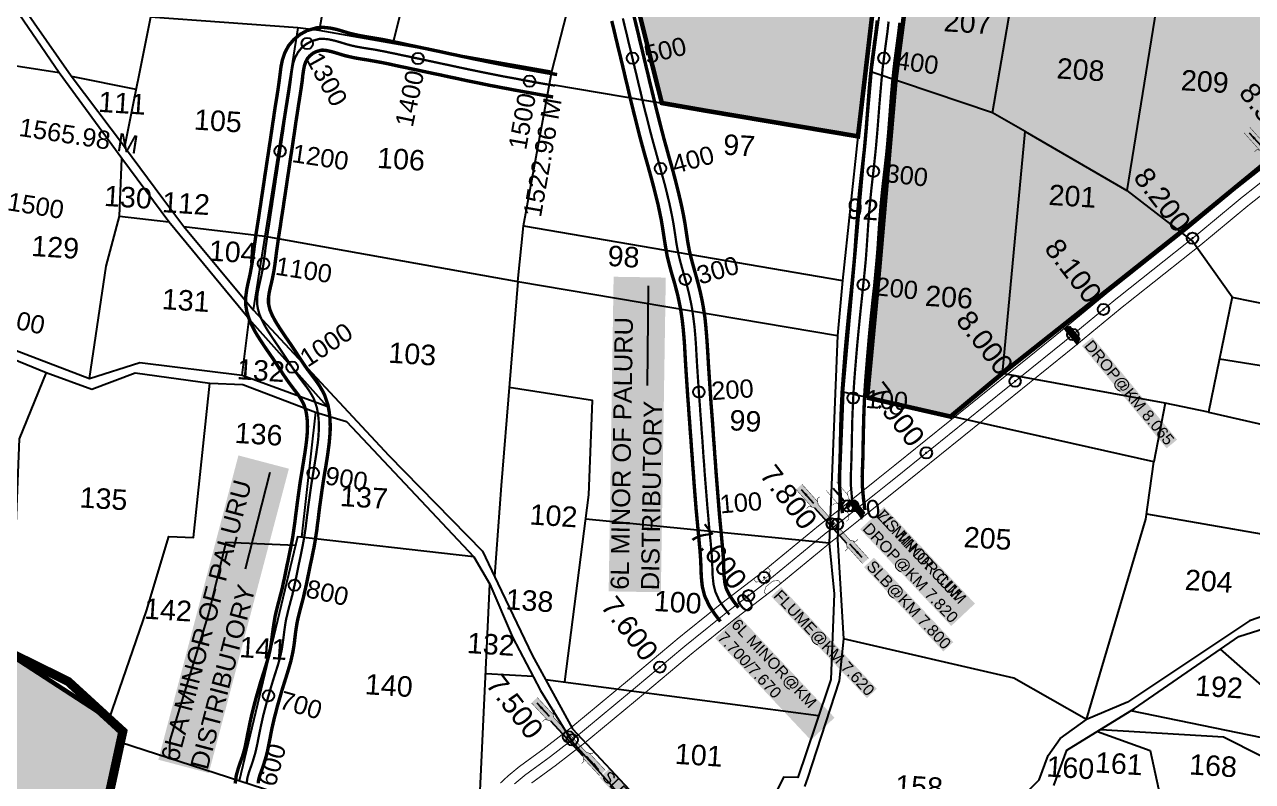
# Model space of a CAD drawing. Header units: inches. Extents: x 201618 to 222325, y 1599056 to 1612709.
# Drawn here: x 204625 to 205704, y 1604549 to 1605214 of the extents above; entities that cross this region are included whole.
import ezdxf
from ezdxf.enums import TextEntityAlignment as Align

# ---------------------------------------------------------------- set-up
doc = ezdxf.new("R2010")
doc.units = ezdxf.units.IN
doc.header["$LTSCALE"] = 15
doc.header["$MEASUREMENT"] = 0
doc.header["$PDMODE"] = 32
doc.header["$PDSIZE"] = 10
doc.linetypes.add('ACAD_ISO02W100', pattern=[15, 12, -3])
doc.linetypes.add('HIDDEN2', pattern=[0.1875, 0.125, -0.0625])
for name, color, linetype in [('CANAL1', 7, 'Continuous'), ('CHANAGE', 1, 'Continuous'), ('CSMark', 72, 'Continuous'), ('PAPER SIZE', 5, 'Continuous'), ('PLOTS', 7, 'Continuous'), ('PLOTS NO', 7, 'Continuous'), ('STRUCTURE', 5, 'Continuous'), ('text2', 7, 'Continuous'), ('VILLAGE BOUNDAY', 5, 'Continuous'), ('WUA-12', 3, 'Continuous')]:
    doc.layers.add(name, color=color, linetype=linetype)
doc.styles.get("Standard").update_dxf_attribs({"font": 'arial.ttf'})
doc.dimstyles.get("Standard").update_dxf_attribs({"dimtxt": 0.18, "dimasz": 0.18, "dimexe": 0.18, "dimexo": 0.0625, "dimgap": 0.09, "dimtad": 0, "dimtih": 1, "dimtoh": 1, "dimdec": 4, "dimzin": 0, "dimdsep": 46, "dimtxsty": 'Standard', "dimcen": 0.09, "dimadec": 0, "dimazin": 0, "dimtfac": 1, "dimtdec": 4, "dimtofl": 0, "dimtmove": 0, "dimatfit": 3, "dimfxl": 1, "dimtolj": 1, "dimtzin": 0, "dimarcsym": 0})

# ---------------------------------------------------------------- blocks, each defined once
blk = doc.blocks.new('DROP')
h = blk.add_hatch()
h.set_pattern_fill('ANSI31', color=1, scale=10, angle=45)
h.set_pattern_definition([(90, (-324.4107, -25.7687), (-1.25, 0), [])])
h.paths.add_polyline_path([(-9.9, -4.3), (-13.8, 4.1), (13.8, 4.1), (10.2, -4.3)])
at = {"layer": 'STRUCTURE', "color": 5, "const_width": 0.49}
blk.add_lwpolyline([(-9.9, -4.3), (-13.8, 4.1), (13.8, 4.1), (10.2, -4.3), (-9.9, -4.3)], dxfattribs=at)
at = {"layer": 'STRUCTURE', "color": 5}
blk.add_circle((0, 0), 1.33, dxfattribs=at)
blk = doc.blocks.new('FLUME')
at = {"layer": 'STRUCTURE'}
for points in [[(-12.6, 11, 0.628, 0.628, 0), (-8.6, 11.2, 0.628, 0.628, 0), (-4.4, 5.4, 0.628, 0.628, 0), (-4, -5.7, 0.628, 0.628, 0), (-7.7, -11.8, 0.628, 0.628, 0), (-11.7, -12, 0, 0, 0)], [(12.6, -11, 0.628, 0.628, 0), (8.6, -11.2, 0.628, 0.628, 0), (4.4, -5.4, 0.628, 0.628, 0), (4, 5.7, 0.628, 0.628, 0), (7.7, 11.8, 0.628, 0.628, 0), (11.7, 12, 0, 0, 0)]]:
    blk.add_lwpolyline(points, format="xyseb", dxfattribs=at)
at = {"layer": 'text2', "color": 2, "linetype": 'Continuous'}
blk.add_circle((0, 0), 1.15, dxfattribs=at)
blk = doc.blocks.new('SLB')
at = {"layer": 'STRUCTURE'}
h = blk.add_hatch(dxfattribs=at)
h.set_pattern_fill('DOTS', color=6, scale=20, angle=320.3722, style=0)
h.set_pattern_definition([(320.372247934, (-159.4327, -72.9564), (1.2786241598, 0.5641323054), [0, -1.25])])
h.paths.add_polyline_path([(769699.5, 1706871.1), (769699.5, 1706861.1), (769729.1, 1706861.1), (769732.1, 1706863.1), (769792.1, 1706863.1), (769795.1, 1706861.1), (769824.7, 1706861.1), (769824.7, 1706871.1), (769795.1, 1706871.1), (769792.1, 1706869.1), (769732.1, 1706869.1), (769729.1, 1706871.1)])
at = {"layer": 'STRUCTURE', "color": 6, "const_width": 0.628}
for points in [[(769726.1, 1706877.1), (769726.1, 1706873.1), (769732.1, 1706869.1), (769792.1, 1706869.1), (769798.1, 1706873.1), (769798.1, 1706877.1)], [(769726.1, 1706855.1), (769726.1, 1706859.1), (769732.1, 1706863.1), (769792.1, 1706863.1), (769798.1, 1706859.1), (769798.1, 1706855.1)]]:
    blk.add_lwpolyline(points, dxfattribs=at)
at = {"layer": 'STRUCTURE', "color": 6, "linetype": 'ACAD_ISO02W100', "ltscale": 0.5, "const_width": 0.5}
for points in [[(769699.5, 1706871.1), (769729.1, 1706871.1)], [(769795.1, 1706871.1), (769824.7, 1706871.1)], [(769699.5, 1706861.1), (769729.1, 1706861.1)], [(769795.1, 1706861.1), (769824.7, 1706861.1)]]:
    blk.add_lwpolyline(points, dxfattribs=at)
at = {"layer": 'STRUCTURE', "color": 6}
blk.add_lwpolyline([(769732.1, 1706863.1), (769792.1, 1706863.1)], dxfattribs=at)
blk.add_lwpolyline([(769732.1, 1706863.1), (769792.1, 1706863.1)], dxfattribs=at)
at = {"layer": 'STRUCTURE', "color": 0}
blk.add_circle((769762.1, 1706866.1), 1.24, dxfattribs=at)
for points in [[(769703.8, 1706866), (769726.7, 1706866)], [(769818.6, 1706865.8), (769795.7, 1706865.8)]]:
    blk.add_leader(points, dimstyle='Standard', override={"dimasz": 10, "dimgap": 0.09, "dimtad": 0}, dxfattribs=at)
blk = doc.blocks.new('OT')
at = {"layer": 'STRUCTURE', "color": 190}
for points, const_width in [([(769775.2, 1706601.8), (769775.2, 1706597.8), (769769.2, 1706593.8), (769761.8, 1706593.8), (769754.4, 1706593.8), (769748.4, 1706597.8), (769748.4, 1706601.8)], 0.5), ([(769751.4, 1706595.8), (769729.4, 1706595.8)], 0.5), ([(769761.8, 1706593.8), (769761.8, 1706581)], 2.5), ([(769751.4, 1706579), (769729.4, 1706579)], 0.5), ([(769748.4, 1706573), (769748.4, 1706577), (769754.4, 1706581), (769761.8, 1706581), (769761.8, 1706581), (769761.8, 1706581), (769769.2, 1706581), (769775.2, 1706577), (769775.2, 1706573)], 0.5)]:
    blk.add_lwpolyline(points, dxfattribs=dict(at, const_width=const_width))
at = {"layer": 'STRUCTURE', "color": 0}
blk.add_circle((769761.8, 1706587.4), 1.87, dxfattribs=at)
blk.add_leader([(769732.6, 1706587.4), (769753.8, 1706587.4)], dimstyle='Standard', override={"dimasz": 10, "dimgap": 0.09, "dimtad": 0}, dxfattribs=at)

msp = doc.modelspace()

# ---------------------------------------------------------------- hatches: boundary and pattern name
at = {"layer": 'PLOTS NO', "true_color": 0xc7c8ca}
h = msp.add_hatch(color=9, dxfattribs=at)
h.dxf.hatch_style = 1
h.paths.add_polyline_path([(204719.4, 1605541.7), (204789.1, 1605682.5), (204812.1, 1605737.4), (204813.4, 1605767.7), (204858.1, 1605870.5), (204894.6, 1605978.6), (204897.7, 1606004.4), (204917.6, 1606042.4), (204980.3, 1606065.8), (205027, 1606116.7), (205054.8, 1606178.2), (205049.1, 1606227.1), (205061.2, 1606311), (205066.1, 1606324.2), (205101.4, 1606344), (205218.7, 1606347.4), (205347.2, 1606357.1), (205372.2, 1606355.1), (205429.1, 1606349.1), (205443.4, 1606192.1), (205426.6, 1606070.7), (205404.8, 1605947.4), (205397.8, 1605816), (205398.4, 1605742.2), (205403.6, 1605728.7), (205398.9, 1605612.4), (205395.2, 1605396.2), (205376.8, 1605279.7), (205357.6, 1605115.7), (205224, 1605138.2), (205185.1, 1605145), (205157.8, 1605253.7), (205134.9, 1605352.6), (205151, 1605393.9), (205174.8, 1605455.8), (204991.9, 1605502.6), (204982.2, 1605468), (204902.9, 1605490.2), (204823.7, 1605512.4)])
at = {"layer": 'PLOTS NO', "true_color": 0x7aafdf}
h = msp.add_hatch(dxfattribs=at)
h.set_pattern_fill('ANSI31', color=143)
h.set_pattern_definition([(45, (0, 0), (-0.088388347648, 0.088388347648), [])])
h.paths.add_polyline_path([(205365.6, 1604886.1), (205376.4, 1605000.9), (205390.6, 1605165.1), (205406.6, 1605288), (205426.1, 1605404.9), (205426.2, 1605419.4), (205429.8, 1605576.6), (205430.7, 1605668.1), (205430.4, 1605807.8), (205434, 1605898.7), (205442.3, 1605967.7), (205463.8, 1606091.4), (205477.8, 1606193.1), (205500.3, 1606347), (205542.3, 1606348.8), (205576.8, 1606348.3), (205583.9, 1606359.4), (205645.4, 1606341.6), (205789.7, 1606314.7), (205920.1, 1606273.1), (205972.7, 1606260.5), (206047.7, 1606256.8), (206002.5, 1606058.7), (206000, 1605996.1), (206080.2, 1605993.6), (206113.9, 1605947.7), (206132.6, 1605935.5), (206123.3, 1605844.7), (206166.6, 1605837), (206160.2, 1605775.3), (206204.7, 1605763.7), (206168.9, 1605555.9), (206167.7, 1605536.9), (206155.6, 1605519.6), (206130, 1605530.8), (206056.1, 1605571.2), (206045.1, 1605552.2), (205884.5, 1605551.6), (205866.1, 1605409.6), (205593.9, 1605445.1), (205585.8, 1605399.9), (205561.5, 1605264.2), (205624.6, 1605257.2), (205736.4, 1605241.9), (205848.1, 1605226.5), (205848.7, 1605199.9), (205739.3, 1605111.7), (205641.6, 1605031.6), (205485.5, 1604908.1), (205438.9, 1604869.4)])
at = {"layer": 'PLOTS NO', "true_color": 0x105689}
h = msp.add_hatch(color=146, dxfattribs=at)
h.dxf.hatch_style = 1
h.paths.add_polyline_path([(204503.2, 1603941.4), (204467, 1603921.1), (204434.1, 1603906.5), (204423.5, 1603931.4), (204398.5, 1604012.8), (204393.4, 1604069.1), (204389.2, 1604130.1), (204386.5, 1604241.3), (204396.7, 1604334.4), (204439.7, 1604509.1), (204473.8, 1604652), (204534.8, 1604789.3), (204615.8, 1604744.8), (204601.7, 1604666.8), (204699.2, 1604603.5), (204711.1, 1604592.6), (204699, 1604537), (204839.4, 1604371.1), (204911.3, 1604330.5), (204952.1, 1604305.1), (204919.2, 1604186.2), (204902.9, 1604140.8), (204792.5, 1604084.9), (204691.4, 1604042.6), (204513.2, 1603945.6)])

# ---------------------------------------------------------------- linework, layer by layer
at = {"layer": 'CANAL1', "color": 200, "linetype": 'ByBlock', "ltscale": 40, "const_width": 3}
for points in [[(205236.6, 1604689.3), (205231.7, 1604695.7), (205226.9, 1604702.9), (205222.7, 1604711.9), (205220.7, 1604719.9), (205219.8, 1604728.5), (205219.4, 1604739.7), (205219.2, 1604743.9), (205218.7, 1604751.2), (205218, 1604758.6), (205217.5, 1604764.1), (205216.6, 1604773.6), (205215.9, 1604781.1), (205215.2, 1604788.6), (205214.6, 1604796.2), (205214, 1604803.7), (205213.4, 1604811.3), (205212.9, 1604818.8), (205212.3, 1604826.4), (205211.8, 1604833.9), (205211.2, 1604841.5), (205210.7, 1604849), (205210.1, 1604856.5), (205209.6, 1604864), (205209, 1604871.6), (205208.5, 1604879.1), (205207.9, 1604886.7), (205207.4, 1604894.2), (205206.9, 1604901.8), (205206.4, 1604909.3), (205206.1, 1604914), (205205.5, 1604924.4), (205205.1, 1604931.9), (205204.6, 1604938.8), (205203.9, 1604946.6), (205203.1, 1604953.8), (205201.8, 1604962.7), (205200.8, 1604968), (205199.3, 1604975.1), (205197.5, 1604982.2), (205196.5, 1604986), (205193.4, 1604996.5), (205191.4, 1605004), (205189.8, 1605010.6), (205188.2, 1605019.6), (205187, 1605027.2), (205185.7, 1605035.7), (205184.7, 1605041.8), (205183.2, 1605049), (205181.7, 1605056.2), (205179.9, 1605063.3), (205178.1, 1605070.5), (205176.2, 1605077.7), (205174.2, 1605085), (205172.2, 1605092.2), (205170.1, 1605099.5), (205167.9, 1605107.5), (205166.1, 1605114.2), (205164.2, 1605121.6), (205162.4, 1605128.9), (205160.5, 1605136.3), (205158.7, 1605143.7), (205156.9, 1605151), (205155.2, 1605158.4), (205153.4, 1605165.7), (205151.7, 1605173.1), (205149.9, 1605180.6), (205148.2, 1605187.7), (205146.4, 1605195), (205144.6, 1605202.4), (205142.9, 1605209.7), (205141.1, 1605217.1)], [(205252.5, 1604701.4), (205248, 1604707.3), (205244.4, 1604712.7), (205241.6, 1604718.6), (205240.5, 1604723.4), (205239.8, 1604729.9), (205239.4, 1604740.5), (205239.2, 1604745.1), (205238.6, 1604752.9), (205237.9, 1604760.5), (205237.4, 1604766), (205236.5, 1604775.4), (205235.8, 1604782.8), (205235.2, 1604790.3), (205234.6, 1604797.8), (205234, 1604805.3), (205233.4, 1604812.8), (205232.8, 1604820.3), (205232.3, 1604827.8), (205231.7, 1604835.4), (205231.2, 1604842.9), (205230.6, 1604850.4), (205230.1, 1604858), (205229.6, 1604865.4), (205229, 1604873.1), (205228.4, 1604880.6), (205227.9, 1604888.1), (205227.4, 1604895.6), (205226.9, 1604903.1), (205226.4, 1604910.6), (205226.1, 1604915.2), (205225.5, 1604925.6), (205225, 1604933.2), (205224.5, 1604940.3), (205223.8, 1604948.6), (205223, 1604956.4), (205221.5, 1604966), (205220.4, 1604972), (205218.7, 1604979.7), (205216.8, 1604987.2), (205215.7, 1604991.3), (205212.7, 1605001.9), (205210.8, 1605009), (205209.4, 1605014.8), (205207.9, 1605022.9), (205206.8, 1605030.2), (205205.5, 1605038.9), (205204.3, 1605045.5), (205202.8, 1605053.1), (205201.1, 1605060.6), (205199.3, 1605068.1), (205197.4, 1605075.6), (205195.5, 1605083), (205193.5, 1605090.3), (205191.4, 1605097.6), (205189.4, 1605104.9), (205187.2, 1605112.8), (205185.5, 1605119.3), (205183.6, 1605126.6), (205181.8, 1605133.8), (205179.9, 1605141.1), (205178.2, 1605148.4), (205176.4, 1605155.7), (205174.6, 1605163), (205172.9, 1605170.4), (205171.1, 1605177.7), (205169.3, 1605185.3), (205167.6, 1605192.4), (205165.8, 1605199.7), (205164.1, 1605207.1), (205162.3, 1605214.4), (205160.5, 1605221.7)], [(205343.9, 1604784.5), (205342.5, 1604795.2), (205341.4, 1604807.8), (205341.3, 1604817.5), (205341.7, 1604828.3), (205341.9, 1604833.6), (205342.2, 1604849.1), (205342.4, 1604858.5), (205342.7, 1604870.4), (205343.3, 1604883.8), (205343.7, 1604891.8), (205344.5, 1604902.4), (205345, 1604909), (205346.1, 1604923.5), (205347, 1604934.1), (205348, 1604944.6), (205349.4, 1604959), (205350.1, 1604965.7), (205351.3, 1604976.2), (205352.4, 1604986.7), (205353.4, 1604997.1), (205354.5, 1605008.6), (205355.2, 1605017.9), (205355.9, 1605028.4), (205356.7, 1605038.9), (205357.5, 1605049.5), (205358.2, 1605058.5), (205359.4, 1605070.8), (205360.6, 1605081.3), (205361.8, 1605091.8), (205363, 1605102.2), (205363.6, 1605108.2), (205364.9, 1605123), (205365.7, 1605133.5), (205366.5, 1605144), (205367.3, 1605154.6), (205368.2, 1605165.2), (205369.3, 1605175.8), (205370.2, 1605183.2), (205372, 1605197), (205373.5, 1605207.9), (205374.6, 1605217.7)], [(205363.8, 1604787.2), (205362.4, 1604797.4), (205361.4, 1604808.8), (205361.3, 1604817.2), (205361.7, 1604827.5), (205361.9, 1604833), (205362.2, 1604848.8), (205362.4, 1604858.1), (205362.7, 1604869.7), (205363.2, 1604882.8), (205363.7, 1604890.5), (205364.4, 1604900.9), (205364.9, 1604907.4), (205366.1, 1604921.9), (205367, 1604932.3), (205367.9, 1604942.8), (205369.3, 1604957), (205370, 1604963.6), (205371.1, 1604974.1), (205372.3, 1604984.6), (205373.3, 1604995.2), (205374.4, 1605006.9), (205375.2, 1605016.4), (205375.9, 1605027), (205376.6, 1605037.5), (205377.4, 1605047.9), (205378.1, 1605056.7), (205379.3, 1605068.7), (205380.5, 1605079.1), (205381.7, 1605089.6), (205382.9, 1605100.1), (205383.5, 1605106.3), (205384.8, 1605121.4), (205385.6, 1605131.9), (205386.4, 1605142.5), (205387.2, 1605152.9), (205388.1, 1605163.3), (205389.2, 1605173.7), (205390, 1605180.7), (205391.8, 1605194.3), (205393.3, 1605205.5), (205394.5, 1605215.5)], [(204809.9, 1604546.9), (204810.9, 1604554.1), (204812.7, 1604560.4), (204814.7, 1604566.2), (204816.1, 1604570), (204817.9, 1604576), (204819, 1604580.6), (204819.9, 1604585.2), (204820.8, 1604589.9), (204821.5, 1604593.3), (204822.8, 1604599.8), (204823.9, 1604604.8), (204825.1, 1604609.8), (204826.4, 1604614.9), (204827.7, 1604620), (204829.1, 1604625), (204830.6, 1604630.1), (204832, 1604635.1), (204833.6, 1604640.1), (204834.4, 1604642.7), (204836.7, 1604649.8), (204838.1, 1604654.5), (204839.4, 1604659.1), (204840.9, 1604665.7), (204841.3, 1604668.1), (204842, 1604672.8), (204842.6, 1604677.8), (204843.3, 1604683), (204844.4, 1604690.1), (204845, 1604693.7), (204846.2, 1604698.9), (204847.5, 1604704), (204848.8, 1604709), (204850.4, 1604715.1), (204851.3, 1604718.5), (204852.3, 1604723.4), (204853.4, 1604728.2), (204854.4, 1604733.2), (204855.6, 1604739.2), (204856.5, 1604743.2), (204857.5, 1604748.2), (204858.5, 1604753.1), (204859.5, 1604757.9), (204860.5, 1604763.3), (204861.1, 1604767.6), (204861.8, 1604772.4), (204862.5, 1604777.4), (204863.1, 1604782.4), (204863.8, 1604787.6), (204864.4, 1604792.5), (204865.1, 1604797.6), (204865.8, 1604802.7), (204866.5, 1604807.8), (204867.2, 1604812.7), (204868.1, 1604818), (204868.9, 1604823), (204869.7, 1604828), (204870.5, 1604833), (204871.2, 1604837.3), (204872, 1604842.8), (204872.6, 1604847.6), (204873.1, 1604852.3), (204873.4, 1604857), (204873.5, 1604860.7), (204873.3, 1604866.2), (204872.8, 1604870.6), (204872.1, 1604874.5), (204870.2, 1604880.3), (204869.4, 1604881.8), (204867.3, 1604885.5), (204864.8, 1604889.2), (204861.8, 1604893.1), (204857.5, 1604898.8), (204855.5, 1604901.6), (204852.5, 1604906), (204849.6, 1604910.4), (204846.9, 1604914.6), (204843.3, 1604920), (204841.4, 1604922.8), (204838.5, 1604927), (204835.6, 1604931.2), (204832.7, 1604935.6), (204829.2, 1604941.1), (204826.9, 1604945), (204824.2, 1604950.3), (204821.9, 1604955.9), (204820.1, 1604961.9), (204819.2, 1604967.5), (204819.2, 1604974.6), (204820, 1604980.6), (204821.1, 1604986.2), (204822.3, 1604991.3), (204823.1, 1604995), (204824.2, 1605000.9), (204825, 1605005.6), (204825.6, 1605010.5), (204826.3, 1605015.5), (204826.7, 1605019.1), (204827.7, 1605025.7), (204828.4, 1605030.8), (204829.2, 1605035.8), (204830, 1605040.9), (204830.5, 1605044), (204831.5, 1605050.9), (204832.3, 1605055.9), (204833, 1605060.9), (204833.8, 1605065.9), (204834.2, 1605068.7), (204835.3, 1605076), (204836, 1605081), (204836.8, 1605086), (204837.9, 1605093.4), (204838.3, 1605096.1), (204839.1, 1605101.1), (204839.8, 1605106.1), (204840.6, 1605111.1), (204841.6, 1605118.1), (204842.1, 1605121.2), (204842.8, 1605126.2), (204843.6, 1605131.3), (204844.3, 1605136.3), (204845.3, 1605142.9), (204845.9, 1605146.4), (204846.7, 1605151.3), (204847.5, 1605156.3), (204848.2, 1605161.2), (204849, 1605167.3), (204849.5, 1605171.3), (204850.2, 1605176.9), (204851.4, 1605182.8), (204853.5, 1605189), (204856.8, 1605195.3), (204861.3, 1605200.6), (204866.8, 1605205.2), (204873.2, 1605208.7), (204882, 1605211.2), (204887.1, 1605211.5), (204893.5, 1605210.9), (204899.5, 1605209.6), (204904.8, 1605208), (204910.9, 1605206.2), (204914.2, 1605205.4), (204918.8, 1605204.4), (204923.6, 1605203.5), (204928.5, 1605202.7), (204934.5, 1605201.7), (204938.7, 1605201), (204943.8, 1605200), (204948.9, 1605198.9), (204953.9, 1605197.9), (204959.4, 1605196.7), (204963.8, 1605195.7), (204968.8, 1605194.7), (204973.8, 1605193.6), (204978.7, 1605192.6), (204983.8, 1605191.5), (204988.7, 1605190.5), (204993.7, 1605189.4), (204998.6, 1605188.3), (205003.6, 1605187.3), (205008.5, 1605186.2), (205013.5, 1605185.2), (205018.5, 1605184.1), (205023.4, 1605183.1), (205028.3, 1605182.1), (205032.6, 1605181.2), (205038.2, 1605180.1), (205043.2, 1605179.1), (205048.1, 1605178.1), (205053.1, 1605177.2), (205058.1, 1605176.3), (205063.1, 1605175.4), (205068, 1605174.5), (205073, 1605173.6), (205078, 1605172.7), (205083, 1605171.8), (205088, 1605170.9), (205093, 1605170)], [(204830.2, 1604547.1), (204830.2, 1604547.5), (204830.5, 1604550), (204831.7, 1604554.3), (204833.6, 1604559.5), (204835.1, 1604563.9), (204837.2, 1604570.8), (204838.5, 1604576.2), (204839.5, 1604581.3), (204840.5, 1604586.2), (204841.1, 1604589.4), (204842.3, 1604595.6), (204843.4, 1604600.3), (204844.5, 1604605.1), (204845.8, 1604609.9), (204847, 1604614.7), (204848.4, 1604619.6), (204849.8, 1604624.4), (204851.2, 1604629.3), (204852.7, 1604634.1), (204853.5, 1604636.6), (204855.8, 1604643.9), (204857.3, 1604648.9), (204858.8, 1604654.1), (204860.5, 1604661.7), (204861.1, 1604664.9), (204861.9, 1604670.2), (204862.5, 1604675.3), (204863.1, 1604680.3), (204864.1, 1604686.7), (204864.6, 1604689.6), (204865.7, 1604694.2), (204866.9, 1604699), (204868.2, 1604703.9), (204869.9, 1604710.3), (204870.7, 1604714), (204871.9, 1604719.1), (204873, 1604724.2), (204874, 1604729.2), (204875.2, 1604735.1), (204876, 1604739.1), (204877.1, 1604744), (204878.1, 1604749.1), (204879.2, 1604754.2), (204880.2, 1604760), (204880.9, 1604764.6), (204881.7, 1604769.7), (204882.3, 1604774.9), (204883, 1604779.9), (204883.6, 1604785.2), (204884.2, 1604790), (204884.9, 1604794.9), (204885.6, 1604799.9), (204886.3, 1604804.9), (204887, 1604809.6), (204887.8, 1604814.8), (204888.6, 1604819.8), (204889.5, 1604824.8), (204890.3, 1604829.9), (204891, 1604834.3), (204891.8, 1604840.1), (204892.5, 1604845.4), (204893, 1604850.7), (204893.4, 1604856.2), (204893.5, 1604860.8), (204893.3, 1604867.6), (204892.6, 1604873.5), (204891.5, 1604879.6), (204888.8, 1604887.7), (204887.2, 1604891.1), (204884.2, 1604896.2), (204881, 1604900.9), (204877.8, 1604905.2), (204873.6, 1604910.7), (204871.9, 1604913.1), (204869.1, 1604917.2), (204866.4, 1604921.3), (204863.6, 1604925.6), (204860, 1604931.1), (204857.9, 1604934.1), (204855, 1604938.3), (204852.2, 1604942.4), (204849.5, 1604946.5), (204846.3, 1604951.5), (204844.5, 1604954.6), (204842.4, 1604958.7), (204840.7, 1604962.6), (204839.7, 1604966.3), (204839.2, 1604969.1), (204839.2, 1604973.4), (204839.7, 1604977.4), (204840.6, 1604981.9), (204841.8, 1604986.9), (204842.7, 1604991), (204844, 1604997.5), (204844.8, 1605002.8), (204845.5, 1605007.9), (204846.1, 1605012.9), (204846.6, 1605016.4), (204847.5, 1605022.8), (204848.2, 1605027.8), (204849, 1605032.8), (204849.8, 1605037.8), (204850.2, 1605040.9), (204851.3, 1605047.9), (204852.1, 1605052.9), (204852.8, 1605058), (204853.6, 1605063), (204854, 1605065.7), (204855.1, 1605073), (204855.8, 1605078), (204856.6, 1605083.1), (204857.7, 1605090.4), (204858.1, 1605093.1), (204858.8, 1605098.1), (204859.6, 1605103.1), (204860.4, 1605108.2), (204861.4, 1605115.2), (204861.9, 1605118.3), (204862.6, 1605123.3), (204863.3, 1605128.3), (204864.1, 1605133.3), (204865.1, 1605139.8), (204865.6, 1605143.2), (204866.4, 1605148.2), (204867.2, 1605153.3), (204868, 1605158.4), (204868.9, 1605164.8), (204869.3, 1605168.8), (204870, 1605173.6), (204870.8, 1605177.7), (204871.9, 1605181.1), (204873.5, 1605184.1), (204875.4, 1605186.3), (204878, 1605188.5), (204880.9, 1605190.1), (204885.4, 1605191.4), (204886.9, 1605191.5), (204890.5, 1605191.1), (204894.5, 1605190.2), (204899.1, 1605188.9), (204905.5, 1605186.9), (204909.6, 1605185.9), (204915, 1605184.7), (204920.2, 1605183.8), (204925.3, 1605183), (204931.1, 1605182), (204935, 1605181.3), (204939.9, 1605180.4), (204944.8, 1605179.4), (204949.7, 1605178.3), (204955.2, 1605177.1), (204959.7, 1605176.2), (204964.6, 1605175.1), (204969.6, 1605174.1), (204974.6, 1605173), (204979.7, 1605171.9), (204984.5, 1605170.9), (204989.5, 1605169.9), (204994.4, 1605168.8), (204999.4, 1605167.7), (205004.4, 1605166.7), (205009.3, 1605165.6), (205014.3, 1605164.5), (205019.3, 1605163.5), (205024.3, 1605162.5), (205028.7, 1605161.6), (205034.4, 1605160.4), (205039.4, 1605159.5), (205044.4, 1605158.5), (205049.4, 1605157.6), (205054.4, 1605156.6), (205059.5, 1605155.7), (205064.5, 1605154.8), (205069.5, 1605153.9), (205074.5, 1605153), (205079.5, 1605152.1), (205084.5, 1605151.2), (205089.5, 1605150.3)]]:
    msp.add_lwpolyline(points, dxfattribs=at)
at = {"layer": 'CANAL1', "color": 1, "linetype": 'HIDDEN2', "ltscale": 40, "const_width": 2}
for points in [[(205244.5, 1604695.3), (205239.8, 1604701.5), (205235.6, 1604707.8), (205232.2, 1604715.3), (205230.6, 1604721.7), (205229.8, 1604729.2), (205229.4, 1604740.1), (205229.2, 1604744.5), (205228.6, 1604752), (205228, 1604759.5), (205227.4, 1604765), (205226.5, 1604774.5), (205225.9, 1604782), (205225.2, 1604789.5), (205224.6, 1604797), (205224, 1604804.5), (205223.4, 1604812), (205222.8, 1604819.6), (205222.3, 1604827.1), (205221.7, 1604834.6), (205221.2, 1604842.2), (205220.7, 1604849.7), (205220.1, 1604857.3), (205219.6, 1604864.7), (205219, 1604872.3), (205218.5, 1604879.9), (205217.9, 1604887.4), (205217.4, 1604894.9), (205216.9, 1604902.4), (205216.4, 1604910), (205216.1, 1604914.6), (205215.5, 1604925), (205215.1, 1604932.6), (205214.6, 1604939.5), (205213.9, 1604947.6), (205213, 1604955.1), (205211.7, 1604964.3), (205210.6, 1604970), (205209, 1604977.4), (205207.2, 1604984.7), (205206.1, 1604988.6), (205203.1, 1604999.2), (205201.1, 1605006.5), (205199.6, 1605012.7), (205198, 1605021.3), (205196.9, 1605028.7), (205195.6, 1605037.3), (205194.5, 1605043.6), (205193, 1605051), (205191.4, 1605058.4), (205189.6, 1605065.7), (205187.8, 1605073), (205185.8, 1605080.3), (205183.8, 1605087.6), (205181.8, 1605094.9), (205179.8, 1605102.2), (205177.6, 1605110.1), (205175.8, 1605116.8), (205173.9, 1605124.1), (205172.1, 1605131.4), (205170.2, 1605138.7), (205168.4, 1605146), (205166.7, 1605153.4), (205164.9, 1605160.7), (205163.2, 1605168), (205161.4, 1605175.4), (205159.6, 1605183), (205157.9, 1605190.1), (205156.1, 1605197.4), (205154.4, 1605204.7), (205152.6, 1605212.1), (205150.8, 1605219.4)], [(205353.8, 1604785.8), (205352.4, 1604796.3), (205351.4, 1604808.3), (205351.3, 1604817.3), (205351.7, 1604827.9), (205351.9, 1604833.3), (205352.2, 1604849), (205352.4, 1604858.3), (205352.7, 1604870.1), (205353.3, 1604883.3), (205353.7, 1604891.1), (205354.4, 1604901.7), (205354.9, 1604908.2), (205356.1, 1604922.7), (205357, 1604933.2), (205358, 1604943.7), (205359.4, 1604958), (205360.1, 1604964.7), (205361.2, 1604975.2), (205362.3, 1604985.7), (205363.4, 1604996.2), (205364.5, 1605007.7), (205365.2, 1605017.2), (205365.9, 1605027.7), (205366.6, 1605038.2), (205367.4, 1605048.7), (205368.2, 1605057.6), (205369.4, 1605069.7), (205370.6, 1605080.2), (205371.8, 1605090.7), (205372.9, 1605101.2), (205373.5, 1605107.3), (205374.8, 1605122.2), (205375.6, 1605132.7), (205376.4, 1605143.2), (205377.3, 1605153.7), (205378.2, 1605164.3), (205379.2, 1605174.7), (205380.1, 1605181.9), (205381.9, 1605195.7), (205383.4, 1605206.7), (205384.5, 1605216.6)]]:
    msp.add_lwpolyline(points, dxfattribs=at)
at = {"layer": 'CANAL1', "color": 1, "linetype": 'HIDDEN2', "ltscale": 25, "const_width": 2}
msp.add_lwpolyline([(204820, 1604547.2), (204820.7, 1604552.1), (204822.2, 1604557.3), (204824.2, 1604562.8), (204825.6, 1604567), (204827.5, 1604573.4), (204828.7, 1604578.4), (204829.7, 1604583.2), (204830.6, 1604588), (204831.3, 1604591.3), (204832.6, 1604597.7), (204833.7, 1604602.6), (204834.8, 1604607.5), (204836.1, 1604612.4), (204837.4, 1604617.4), (204838.7, 1604622.3), (204840.2, 1604627.2), (204841.6, 1604632.2), (204843.1, 1604637.1), (204843.9, 1604639.7), (204846.2, 1604646.9), (204847.7, 1604651.7), (204849.1, 1604656.6), (204850.7, 1604663.7), (204851.2, 1604666.5), (204851.9, 1604671.5), (204852.6, 1604676.6), (204853.2, 1604681.6), (204854.2, 1604688.4), (204854.8, 1604691.6), (204856, 1604696.6), (204857.2, 1604701.5), (204858.5, 1604706.4), (204860.2, 1604712.7), (204861, 1604716.3), (204862.1, 1604721.2), (204863.2, 1604726.2), (204864.2, 1604731.2), (204865.4, 1604737.1), (204866.2, 1604741.1), (204867.3, 1604746.1), (204868.3, 1604751.1), (204869.3, 1604756.1), (204870.3, 1604761.6), (204871, 1604766.1), (204871.8, 1604771.1), (204872.4, 1604776.1), (204873, 1604781.2), (204873.7, 1604786.4), (204874.3, 1604791.3), (204875, 1604796.3), (204875.7, 1604801.3), (204876.4, 1604806.3), (204877.1, 1604811.2), (204878, 1604816.4), (204878.8, 1604821.4), (204879.6, 1604826.4), (204880.4, 1604831.4), (204881.1, 1604835.8), (204881.9, 1604841.5), (204882.6, 1604846.5), (204883.1, 1604851.5), (204883.4, 1604856.6), (204883.5, 1604860.7), (204883.3, 1604866.9), (204882.7, 1604872), (204881.8, 1604877.1), (204879.5, 1604884), (204878.3, 1604886.5), (204875.8, 1604890.9), (204872.9, 1604895.1), (204869.8, 1604899.2), (204865.6, 1604904.8), (204863.7, 1604907.4), (204860.8, 1604911.6), (204858, 1604915.8), (204855.2, 1604920.1), (204851.6, 1604925.5), (204849.6, 1604928.5), (204846.8, 1604932.6), (204843.9, 1604936.8), (204841.1, 1604941), (204837.7, 1604946.3), (204835.7, 1604949.8), (204833.3, 1604954.5), (204831.3, 1604959.2), (204829.9, 1604964.1), (204829.2, 1604968.3), (204829.2, 1604974), (204829.8, 1604979), (204830.9, 1604984), (204832, 1604989.1), (204832.9, 1604993), (204834.1, 1604999.2), (204834.9, 1605004.2), (204835.5, 1605009.2), (204836.2, 1605014.2), (204836.6, 1605017.7), (204837.6, 1605024.3), (204838.3, 1605029.3), (204839.1, 1605034.3), (204839.9, 1605039.3), (204840.4, 1605042.5), (204841.4, 1605049.4), (204842.2, 1605054.4), (204842.9, 1605059.4), (204843.7, 1605064.5), (204844.1, 1605067.2), (204845.2, 1605074.5), (204845.9, 1605079.5), (204846.7, 1605084.5), (204847.8, 1605091.9), (204848.2, 1605094.6), (204849, 1605099.6), (204849.7, 1605104.6), (204850.5, 1605109.7), (204851.5, 1605116.6), (204852, 1605119.7), (204852.7, 1605124.7), (204853.4, 1605129.8), (204854.2, 1605134.8), (204855.2, 1605141.3), (204855.8, 1605144.8), (204856.6, 1605149.8), (204857.4, 1605154.8), (204858.1, 1605159.8), (204858.9, 1605166.1), (204859.4, 1605170.1), (204860.1, 1605175.2), (204861.1, 1605180.3), (204862.7, 1605185.1), (204865.2, 1605189.7), (204868.3, 1605193.5), (204872.4, 1605196.8), (204877.1, 1605199.4), (204883.7, 1605201.3), (204887, 1605201.5), (204892, 1605201), (204897, 1605199.9), (204902, 1605198.5), (204908.2, 1605196.6), (204911.9, 1605195.6), (204916.9, 1605194.5), (204921.9, 1605193.6), (204926.9, 1605192.8), (204932.8, 1605191.9), (204936.9, 1605191.1), (204941.8, 1605190.2), (204946.8, 1605189.1), (204951.8, 1605188.1), (204957.3, 1605186.9), (204961.8, 1605186), (204966.7, 1605184.9), (204971.7, 1605183.9), (204976.7, 1605182.8), (204981.8, 1605181.7), (204986.6, 1605180.7), (204991.6, 1605179.6), (204996.5, 1605178.6), (205001.5, 1605177.5), (205006.5, 1605176.4), (205011.4, 1605175.4), (205016.4, 1605174.3), (205021.4, 1605173.3), (205026.3, 1605172.3), (205030.7, 1605171.4), (205036.3, 1605170.3), (205041.3, 1605169.3), (205046.3, 1605168.3), (205051.3, 1605167.4), (205056.3, 1605166.5), (205061.3, 1605165.5), (205066.3, 1605164.6), (205071.3, 1605163.7), (205076.3, 1605162.8), (205081.3, 1605161.9), (205086.3, 1605161.1), (205091.3, 1605160.2)], dxfattribs=at)
at = {"layer": 'CANAL1', "color": 200, "const_width": 1}
for points in [[(205043.1, 1604547.2), (205049.6, 1604553.3), (205059.5, 1604561.5), (205080.9, 1604577.1), (205105.8, 1604596.4), (205154.9, 1604637.1), (205200, 1604674.9), (205237.9, 1604705.4), (205271, 1604730.7), (205323.3, 1604773.7), (205337.4, 1604784.6), (205389.9, 1604826.6), (205462, 1604884.7), (205533.9, 1604942.7), (205577.7, 1604978.8), (205648, 1605034.6), (205689.2, 1605068.7), (205726.9, 1605098.4)], [(205070.6, 1604547.3), (205091.7, 1604562.7), (205117.1, 1604582.4), (205166.5, 1604623.3), (205211.4, 1604661), (205249, 1604691.2), (205282.2, 1604716.6), (205334.5, 1604759.6), (205348.5, 1604770.4), (205401.2, 1604812.6), (205473.3, 1604870.7), (205545.3, 1604928.8), (205589, 1604964.8), (205659.4, 1605020.6), (205700.5, 1605054.7), (205738.1, 1605084.3)]]:
    msp.add_lwpolyline(points, dxfattribs=at)
at = {"layer": 'CANAL1', "color": 1, "linetype": 'HIDDEN2', "ltscale": 4, "const_width": 1}
msp.add_lwpolyline([(205055.5, 1604546.5), (205065, 1604554.4), (205086.3, 1604569.9), (205111.5, 1604589.4), (205160.7, 1604630.2), (205205.7, 1604667.9), (205243.5, 1604698.3), (205276.6, 1604723.6), (205328.9, 1604766.6), (205342.9, 1604777.5), (205395.6, 1604819.6), (205467.6, 1604877.7), (205539.6, 1604935.7), (205583.4, 1604971.8), (205653.7, 1605027.6), (205694.8, 1605061.7), (205732.5, 1605091.4)], dxfattribs=at)
at = {"layer": 'CHANAGE'}
for p in [(204873.3, 1605197.3), (204970.7, 1605184.1), (205159.3, 1605184.4), (205380.4, 1605184.4), (205068.7, 1605164.2), (204849.4, 1605102.7), (205183.9, 1605087.5), (205371.1, 1605084.9), (204834.8, 1605003.8), (205205.7, 1604990), (205362.3, 1604985.3), (204860, 1604912.8), (205217.7, 1604891), (205353.4, 1604885.7), (204878.5, 1604819.7), (204862.1, 1604721.1), (204839.2, 1604624)]:
    msp.add_point(p, dxfattribs=at)
at = {"layer": 'PLOTS'}
for points in [[(205344.8, 1604890.8), (205370, 1605174.1), (205385.6, 1605291.2), (205401.9, 1605379.2), (205406.6, 1605495.5), (205407, 1605506.6), (205406.2, 1605530.8), (205409.6, 1605670.3), (205410.5, 1605739.8), (205407.4, 1605756.1), (205409.6, 1605810.7), (205412.7, 1605886.7), (205419.4, 1605968.5), (205439, 1606104), (205453, 1606195.8), (205447, 1606220.2), (205437.6, 1606348.2)], [(205058.6, 1604988.2), (205063.4, 1605037), (205088.3, 1605172.7), (205132.5, 1605345.1), (205175.2, 1605456.3), (205208, 1605642.4), (205238.2, 1605767.1), (205071.7, 1605787.8)], [(205403.6, 1605728.7), (205398.9, 1605612.4), (205396.9, 1605509.4), (205399.3, 1605498.6), (205395.2, 1605396.2), (205386.7, 1605339.8), (205376, 1605274.5), (205357.6, 1605115.7), (205343.9, 1604989.1), (205339.5, 1604940.6), (205332.2, 1604758.1), (205336.7, 1604713.6), (205333.7, 1604638.3), (205319.9, 1604597.3), (205304.6, 1604552), (205292, 1604552.5), (205242.7, 1604452.7), (205241.8, 1604441.7)], [(204523.6, 1605415.8), (204541.9, 1605456.9), (204608.7, 1605523.9), (204719.4, 1605541.7), (204823.7, 1605512.4), (204757.8, 1605360.4), (204735.4, 1605220.5), (204712.6, 1605106.5), (204665.8, 1605168.6), (204580.7, 1605290.2), (204568.4, 1605313.3), (204545.9, 1605355.6), (204527, 1605423.5)], [(204933, 1605481.8), (204883.9, 1605208.7), (204865, 1605211.2), (204735.4, 1605220.5)], [(205597.5, 1605464.8), (205561.5, 1605264.2), (205624.6, 1605257.2), (205593.9, 1605068.2), (205652.1, 1605023.3), (205686.7, 1604974.5), (205665.7, 1604873.4), (205627.6, 1604881.3), (205617.8, 1604829.6)], [(204655, 1605171.4), (204576.8, 1605285.7), (204539.6, 1605349), (204523.6, 1605415.8), (204496.4, 1605338.6), (204500.5, 1605279.7)], [(204920.2, 1605410.4), (204997.6, 1605394.7), (204948.5, 1605197.3)], [(205475.9, 1605136.5), (205499.7, 1605274.8), (205561.5, 1605264.2)], [(205739.5, 1605241.4), (205738.4, 1604963.5), (205686.6, 1604974.2)], [(204865, 1605211.2), (204825.6, 1604963.1)], [(205088.3, 1605172.7), (204883.9, 1605208.7)], [(204447.7, 1604992.2), (204681.7, 1604902.8), (204696.4, 1605001.7), (204708.2, 1605045.6), (204710.2, 1605096.2), (204655, 1605171.4), (204565.9, 1605185.2)], [(205504.6, 1605119.9), (205475.9, 1605136.5), (205369.8, 1605172)], [(204665.8, 1605168.6), (204722.7, 1605157.1)], [(205357.6, 1605115.7), (205090.5, 1605160.7)], [(205627.6, 1604881.3), (205484.6, 1604907.2), (205504.6, 1605119.9), (205593.9, 1605068.2)], [(204681.7, 1604902.8), (204726.1, 1604916.8), (204816.1, 1604905.7), (204822.2, 1604954.9), (204751.6, 1605040.6), (204710.2, 1605096.2)], [(204712.6, 1605106.5), (204746.4, 1605061.1), (204764.7, 1605036.4), (204825.6, 1604963.1), (204945, 1604835.2), (205027.5, 1604751), (205041, 1604722.8), (205071.2, 1604659.8), (205106.6, 1604595), (205168.9, 1604528)], [(204708.2, 1605045.6), (204751.6, 1605040.6)], [(204764.7, 1605036.4), (204835.9, 1605027.9)], [(205063.4, 1605037), (205343.9, 1604989.1)], [(204835.9, 1605027.9), (205058.6, 1604988.2), (205043.7, 1604808.9), (205037.9, 1604729.2)], [(204342.6, 1605014.3), (204445.1, 1604982.7), (204529.7, 1604954.7), (204643.8, 1604908), (204620, 1604849.9), (204615.8, 1604744.8)], [(205058.6, 1604988.2), (205339.5, 1604940.6)], [(204816.1, 1604905.7), (204890.6, 1604878.6), (204822.2, 1604954.9)], [(205675.4, 1604920.1), (205870, 1604889.2)], [(204643.8, 1604908), (204684, 1604893.5), (204722, 1604907.8), (204787.7, 1604898.7), (204816.6, 1604897.5), (204880.6, 1604873.2), (204907.9, 1604865.2), (205019.9, 1604746.2), (205033.9, 1604722), (205053.9, 1604675.6), (205078.5, 1604628.7), (205106, 1604584.1), (205163.5, 1604519.8), (205202, 1604465.8), (205224.6, 1604438.5), (205194.9, 1604273.8)], [(204699.2, 1604603.5), (204731.8, 1604698.6), (204751.5, 1604764), (204773.3, 1604763.1), (204787.7, 1604898.7)], [(205099.7, 1604636.1), (205121, 1604800.5), (205124, 1604883.5), (205050.8, 1604894.9)], [(205558.6, 1604603.1), (205610.7, 1604779.1), (205617.8, 1604829.6), (205344.8, 1604890.8), (205339.6, 1604761.4), (205345, 1604674)], [(204880.6, 1604873.2), (204868.1, 1604763.4)], [(205665.7, 1604873.4), (205861.2, 1604828.6)], [(205529.7, 1604545), (205541.3, 1604576.1), (205600.9, 1604612.7), (205676.4, 1604664.9), (205692.6, 1604676.1), (205761, 1604697.9), (205857.7, 1604743.1), (205890.5, 1604758.4), (205990.4, 1604788.7), (206014.5, 1604798.4), (206080.1, 1604795.8), (206117.4, 1604800.5), (206121.2, 1604770.9), (206019.9, 1604777.8), (206013, 1604745.2), (205961.2, 1604730.8), (205880.9, 1604713.2), (205801, 1604671.3), (205780, 1604651.9), (205725, 1604622.1), (205676.4, 1604664.9)], [(205611.4, 1604784), (205769.2, 1604756.3), (205761.1, 1604710.3), (205701.9, 1604689.8), (205594.6, 1604618.3), (205558.6, 1604603.1)], [(205332.2, 1604758.1), (205118.3, 1604779.3)], [(205019.9, 1604746.2), (204864.7, 1604763.8), (204813.3, 1604549.1)], [(204862.9, 1604756.2), (204801.7, 1604758.7), (204786.7, 1604697.1), (204752.5, 1604585.1), (204752, 1604568.9)], [(204950.7, 1604504.7), (205022.8, 1604484.1), (205033.9, 1604722)], [(205433.7, 1604467.5), (205516.9, 1604550.1), (205524.9, 1604571.5), (205535.3, 1604586.5), (205558.6, 1604603.1), (205494.6, 1604639.4), (205345, 1604674), (205341.1, 1604637), (205313.2, 1604551.6), (205310.5, 1604544.3)], [(205030.2, 1604643.6), (205072, 1604641.1)], [(205082.9, 1604638.4), (205323, 1604606.5)], [(205725, 1604622.1), (205713, 1604586.9), (205597.5, 1604610.6)], [(205568.3, 1604592.7), (205614.6, 1604575.8), (205624.8, 1604528.8)], [(205571.1, 1604594.4), (205679.1, 1604587.8), (205777.7, 1604538.1), (205752.6, 1604506.4)], [(204909.3, 1604392), (204950.7, 1604504.7), (204709, 1604582.8)]]:
    msp.add_lwpolyline(points, dxfattribs=at)
at = {"layer": 'text2', "color": 2, "linetype": 'Continuous'}
for p in [(205651.8, 1605026.1), (205573.4, 1604963.6), (205495.7, 1604900.4), (205417.7, 1604837.5), (205339.5, 1604774.8), (205261.4, 1604712), (205183.4, 1604649.2), (205106.2, 1604585.3)]:
    msp.add_point(p, dxfattribs=at)
at = {"layer": 'text2', "color": 3}
for p in [(205546.5, 1604941.5), (205349, 1604791, 164), (205353, 1604791, 165), (205335, 1604775, 163), (205275, 1604728, 162), (205103, 1604588, 161)]:
    msp.add_point(p, dxfattribs=at)
at = {"layer": 'VILLAGE BOUNDAY', "linetype": 'ACAD_ISO02W100', "ltscale": 0.2, "const_width": 8}
msp.add_lwpolyline([(205847.6, 1604318.3), (205669.2, 1604393.9), (205601.8, 1604243.6), (205518.9, 1604273.2), (205194.9, 1604273.8), (205070.7, 1604275.9), (204987.3, 1604285.9), (204835.2, 1604375.1), (204699, 1604537), (204711.1, 1604592.6), (204663, 1604636.6), (204601.7, 1604666.8)], dxfattribs=at)
at = {"layer": 'WUA-12', "color": 15, "const_width": 4}
for points in [[(205365.6, 1604886.1), (205376.4, 1605000.9), (205390.6, 1605165.1), (205406.6, 1605288), (205426.1, 1605404.9), (205426.2, 1605419.4), (205429.8, 1605576.6), (205430.7, 1605668.1), (205430.4, 1605807.8), (205434, 1605898.7), (205442.3, 1605967.7), (205463.8, 1606091.4), (205477.8, 1606193.1), (205500.3, 1606347), (205542.3, 1606348.8), (205576.8, 1606348.3), (205583.9, 1606359.4), (205645.4, 1606341.6), (205789.7, 1606314.7)], [(205403.6, 1605728.7), (205398.9, 1605612.4), (205395.2, 1605396.2), (205376.8, 1605279.7), (205357.6, 1605115.7), (205224, 1605138.2), (205185.1, 1605145), (205157.8, 1605253.7), (205134.9, 1605352.6), (205151, 1605393.9), (205174.8, 1605455.8), (204991.9, 1605502.6), (204982.2, 1605468), (204902.9, 1605490.2), (204823.7, 1605512.4), (204719.4, 1605541.7)], [(205739.3, 1605111.7), (205641.6, 1605031.6), (205485.5, 1604908.1), (205438.9, 1604869.4), (205365.6, 1604886.1)], [(204601.7, 1604666.8), (204699.2, 1604603.5), (204711.1, 1604592.6), (204699, 1604537), (204839.4, 1604371.1), (204911.3, 1604330.5), (204952.1, 1604305.1), (204919.2, 1604186.2), (204902.9, 1604140.8), (204792.5, 1604084.9), (204691.4, 1604042.6), (204513.2, 1603945.6)]]:
    msp.add_lwpolyline(points, dxfattribs=at)
at = {"layer": 'WUA-12', "const_width": 3}
for points in [[(205365.6, 1604886.1), (205376.4, 1605000.9), (205390.6, 1605165.1), (205406.6, 1605288), (205426.1, 1605404.9), (205426.2, 1605419.4), (205429.8, 1605576.6), (205430.7, 1605668.1), (205430.4, 1605807.8), (205434, 1605898.7), (205442.3, 1605967.7), (205463.8, 1606091.4), (205477.8, 1606193.1), (205500.3, 1606347), (205542.3, 1606348.8), (205576.8, 1606348.3), (205583.9, 1606359.4), (205645.4, 1606341.6), (205789.7, 1606314.7)], [(205403.6, 1605728.7), (205398.9, 1605612.4), (205395.2, 1605396.2), (205376.8, 1605279.7), (205357.6, 1605115.7), (205224, 1605138.2), (205185.1, 1605145), (205157.8, 1605253.7), (205134.9, 1605352.6), (205151, 1605393.9), (205174.8, 1605455.8), (204991.9, 1605502.6), (204982.2, 1605468), (204902.9, 1605490.2), (204823.7, 1605512.4), (204719.4, 1605541.7)], [(205739.3, 1605111.7), (205641.6, 1605031.6), (205485.5, 1604908.1), (205438.9, 1604869.4), (205365.6, 1604886.1)], [(204601.7, 1604666.8), (204699.2, 1604603.5), (204711.1, 1604592.6), (204699, 1604537), (204839.4, 1604371.1), (204911.3, 1604330.5), (204952.1, 1604305.1), (204919.2, 1604186.2), (204902.9, 1604140.8), (204792.5, 1604084.9), (204691.4, 1604042.6), (204513.2, 1603945.6)]]:
    msp.add_lwpolyline(points, dxfattribs=at)

# ---------------------------------------------------------------- block references
at = {"xscale": 0.6999999999999997, "yscale": 0.6999999999999997, "zscale": 0.6999999999999997, "rotation": 129.2872035027297}
for p in [(205546.5, 1604941.5), (205357.1, 1604788.6)]:
    msp.add_blockref('DROP', p, dxfattribs=at)
at = {"layer": 'STRUCTURE', "color": 0}
for name, p, xscale, yscale, zscale, rotation in [('SLB', (-1043304.9, 1207825.4), 0.6999999999999996, 0.6999999999999996, 0.6999999999999996, 311.9180112118015), ('SLB', (-1043698.8, 1207511.8, 163), 0.6999999999999996, 0.6999999999999996, 0.6999999999999996, 311.9180112118015), ('OT', (-1051472.9, 1233528.6, 164), 0.6999999999999998, 0.6999999999999998, 0.6999999999999998, 310.7349339466383), ('SLB', (-1035745.1, 1182451.1, 161), 0.7, 0.7, 0.7, 313.0627349041495)]:
    msp.add_blockref(name, p, dxfattribs=dict(at, xscale=xscale, yscale=yscale, zscale=zscale, rotation=rotation))
at = {"layer": 'text2', "color": 2, "linetype": 'Continuous', "xscale": 0.7, "yscale": 0.7, "zscale": 0.7, "rotation": 306.9933962011701}
msp.add_blockref('FLUME', (205277.8, 1604724.6), dxfattribs=at)

# ---------------------------------------------------------------- texts
at = {"layer": 'CHANAGE'}
for s, rotation, p in [('500', 13.5129, (205169.9, 1605187)), ('1300', 298.7854, (204878.6, 1605187.7)), ('400', 352.3072, (205391.3, 1605182.9)), ('1565.98 M', 351.3061, (204620.2, 1605124.1)), ('1200', 351.4231, (204860.3, 1605101.1)), ('400', 15.3572, (205194.5, 1605090.4)), ('300', 353.4814, (205382, 1605083.6)), ('1500', 350.8811, (204610, 1605058.8)), ('300', 15.9798, (205216.3, 1604993)), ('1100', 351.2275, (204845.7, 1605002.1)), ('200', 353.8808, (205373.2, 1604984.1)), ('1400', 347.901, (204593.6, 1604959.6)), ('1000', 33.401, (204869.2, 1604918.9)), ('200', 4.0479, (205228.6, 1604891.8)), ('100', 356.6165, (205364.4, 1604885)), ('900', 350.739, (204889.4, 1604817.9)), ('100', 4.7146, (205236, 1604792.2)), ('0', 7.7748, (205364.7, 1604787.3)), ('800', 347.3602, (204872.8, 1604718.7)), ('0', 37.3781, (205253.3, 1604702)), ('700', 343.9998, (204849.8, 1604620.9)), ('600', 74.6451, (204837.4, 1604545.3))]:
    msp.add_text(s, height=16, rotation=rotation, dxfattribs=at).set_placement(p, align=Align.MIDDLE_LEFT)
for s, rotation, p in [('1400', 78.0951, (204968.4, 1605173.3)), ('1500', 79.7836, (205066.7, 1605153.4)), ('1522.96 M', 79.9671, (205089.3, 1605149.3))]:
    msp.add_text(s, height=16, rotation=rotation, dxfattribs=at).set_placement(p, align=Align.MIDDLE_RIGHT)
at = {"layer": 'CSMark', "color": 1}
for s, p in [('8.300', (205698.8, 1605159.4)), ('8.200', (205606.1, 1605084.9)), ('8.100', (205527.8, 1605022.4)), ('8.000', (205450, 1604959.2)), ('7.900', (205372, 1604896.3)), ('7.800', (205277.5, 1604823.5)), ('7.600', (205215.7, 1604770.9)), ('7.600', (205137.7, 1604708)), ('7.500', (205036.7, 1604639.3))]:
    msp.add_text(s, height=18, rotation=307.715, dxfattribs=at).set_placement(p, align=Align.MIDDLE_LEFT)
at = {"layer": 'PLOTS NO'}
for s, p in [('207', (205432.6, 1605208.1)), ('208', (205531.9, 1605166.7)), ('209', (205641.1, 1605156.3)), ('111', (204689.1, 1605137.3)), ('105', (204773.3, 1605121.7)), ('97', (205238.6, 1605099.7)), ('106', (204934.3, 1605088)), ('130', (204694.2, 1605054.6)), ('112', (204745.2, 1605049.1)), ('201', (205524.8, 1605055.5)), ('92', (205347.4, 1605043.5)), ('129', (204630.2, 1605010.6)), ('104', (204786.3, 1605006.5)), ('98', (205137, 1605001.9)), ('131', (204745, 1604963.9)), ('206', (205416.2, 1604966.8)), ('103', (204944.2, 1604916.8)), ('132', (204811.1, 1604902.3)), ('99', (205244.1, 1604857.5)), ('136', (204809.1, 1604846.3)), ('135', (204672.7, 1604789.6)), ('137', (204901.7, 1604790.8)), ('102', (205068.4, 1604774.6)), ('205', (205450.2, 1604754.7)), ('204', (205644.6, 1604717.1)), ('142', (204729.4, 1604691.8)), ('138', (205047.3, 1604700)), ('100', (205177.6, 1604698.6)), ('141', (204813.2, 1604658)), ('132', (205013.3, 1604661.6)), ('140', (204923.6, 1604625.4)), ('192', (205653.6, 1604624.2)), ('101', (205196.1, 1604564.2)), ('160', (205522.9, 1604553.1)), ('161', (205565.6, 1604556.7)), ('168', (205648.4, 1604554.9)), ('158', (205389.8, 1604536.5))]:
    msp.add_text(s, height=18, rotation=356.3896, dxfattribs=at).set_placement(p)
at = {"layer": 'STRUCTURE', "color": 5, "attachment_point": 1, "bg_fill": 1, "box_fill_scale": 1.1, "bg_fill_color": 7, "bg_fill_true_color": 16777215, "bg_fill_transparency": 0}
for s, insert, char_height, width, rotation in [('{\\C1;6L MINOR OF PALURU DISTRIBUTORY}', (205140, 1604717.3), 16, 273.397, 89.102), ('DROP@KM 8.065', (205563.7, 1604937.7), 10, 114.758, 309.5786), ('{\\C1;6LA MINOR OF PALURU DISTRIBUTORY}', (204744.3, 1604568.9), 16, 273.397, 75.2465), ('L/S MINOR CUM DROP@KM 7.820', (205380.4, 1604788.6), 10, 114.758, 313.2616), ('7L MINOR CUM DROP@KM 7.820', (205380.4, 1604788.6), 10, 114.758, 313.2616), ('SLB@KM 7.800', (205371.6, 1604743.9), 10, 99.814, 313.2616), ('FLUME@KM 7.620', (205290, 1604718.1), 10, 120.755, 313.2616), ('6L MINOR@KM 7.700/7.670', (205252.8, 1604692.7), 10, 120.755, 313.2616), ('SLB@KM 7.500', (205139.1, 1604558.8), 10, 99.814, 313.2616)]:
    msp.add_mtext(s, dxfattribs=dict(at, insert=insert, char_height=char_height, width=width, rotation=rotation))

# ---------------------------------------------------------------- leaders
at = {"layer": 'PAPER SIZE', "color": 1}
for points in [[(205173.2, 1604984.4), (205172.3, 1604896.8)], [(204840.5, 1604820.3), (204818.6, 1604735.4)]]:
    msp.add_leader(points, dimstyle='Standard', override={"dimasz": 40, "dimgap": 0.09, "dimtad": 0, "dimtfill": 2, "dimtfillclr": 5}, dxfattribs=at)

doc.saveas('drawing.dxf')
